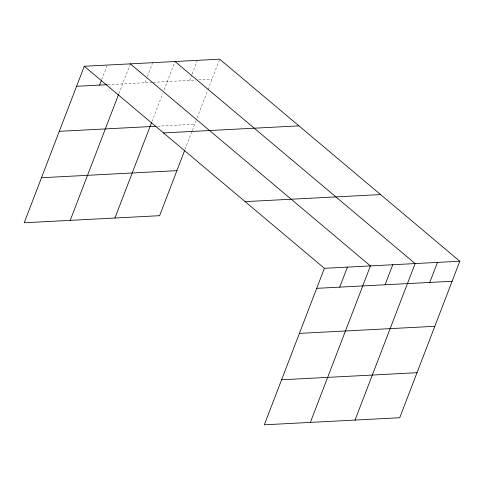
<?xml version="1.0" encoding="UTF-8"?>
<svg xmlns="http://www.w3.org/2000/svg" width="484" height="484" viewBox="0 0 484 484"><rect width="100%" height="100%" fill="white"/><g stroke="black" fill="none" stroke-linecap="round" stroke-linejoin="round"><path stroke-width="0.36" stroke-dasharray="2.42 1.81" d="M101.725 79.564L107.031 65.745M118.846 93.739L130.317 63.852M144.97 82.722L146.295 79.267M147.354 76.502L152.66 62.684M151.915 121.665L162.721 93.515M164.07 90L175.002 61.516M189.655 80.386L191.773 74.863M192.039 74.167L197.345 60.355M184.991 149.562L192.009 131.285M192.281 130.583L196.056 120.74M197.139 117.921L207.672 90.478M207.945 89.776L219.688 59.187M107.775 84.664L152.418 82.334M153.162 82.292L195.609 80.078M198.591 79.92L211.998 79.219M157.469 126.203L194.707 124.255"/><path stroke-width="0.73" d="M459.8 261.239L324.389 268.311L264.312 424.813L399.724 417.74L459.8 261.239L219.688 59.187L84.276 66.26L24.2 222.761L159.611 215.689L184.725 150.27M99.607 85.093L101.465 80.253M70.24 220.359L118.574 94.447M114.926 218.024L151.643 122.367M339.72 287.145L347.409 267.108M310.353 422.411L370.429 265.904L130.317 63.852M385.082 284.774L392.772 264.736M355.038 420.076L415.115 263.568L175.002 61.516M429.768 282.438L437.457 262.407M76.587 86.291L107.031 84.706M59.296 131.327L155.981 126.276M163.513 132.937L298.924 125.864M41.485 177.731L176.896 170.652M245.152 201.634L380.563 194.562M316.699 288.343L452.11 281.271M299.414 333.379L434.82 326.307M281.603 379.783L417.008 372.71M84.276 66.26L324.389 268.311"/></g></svg>
